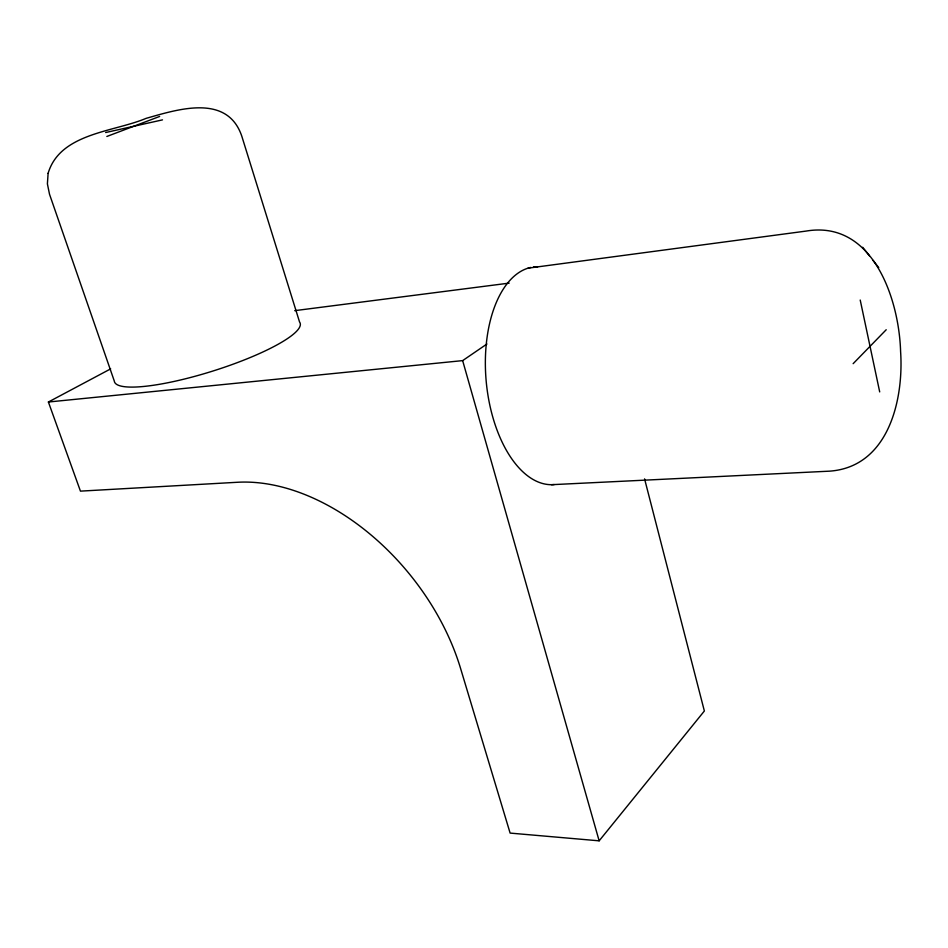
<?xml version="1.0" encoding="UTF-8"?>
<svg xmlns="http://www.w3.org/2000/svg" width="948" height="948" viewBox="0 0 948 948"><rect width="100%" height="100%" fill="white"/><g stroke="black" fill="none" stroke-linecap="round" stroke-linejoin="round"><path stroke-width="1.42" d="M110.667 368.867L48.395 402.011L80.45 491.135L237.45 482.271A200.419 134.071 51 0 1 460.598 668.506L510.119 833.091L599.148 840.829L704.364 711L644.569 478.882M853.141 363.676L886.214 329.738M48.395 402.011L462.648 360.619L486.94 344.006M106.84 136.476L159.643 116.45M105.666 132.53L162.487 119.875M528.072 268.154L806.073 231.087C872.587 219.841 899.06 298.608 900.6 351.589C903.859 400.198 888.312 466.937 829.619 471.156L551.452 484.701M294.721 310.66L509.171 283.12M873.049 260.392L878.725 267.609M862.68 247.274L869.352 255.759M462.648 360.619L599.148 840.829M860.215 300.042L879.697 391.915M554.213 484.558A109.304 58.48 84.9 0 1 486.537 384.722A109.304 58.48 84.9 0 1 530.797 267.431M533.57 266.945A109.304 58.48 84.9 0 1 537.765 266.696M48.111 173.318L47.4 183.853L49.521 194.269L114.305 381.072A97.36 19.375 -17.5 0 0 214.793 370.431A97.36 19.375 -17.5 0 0 299.556 322.012L241.811 136.239C227.283 93.212 177.513 109.458 146.075 118.37C113.594 132.056 60.056 133.087 48.111 173.318"/></g></svg>
